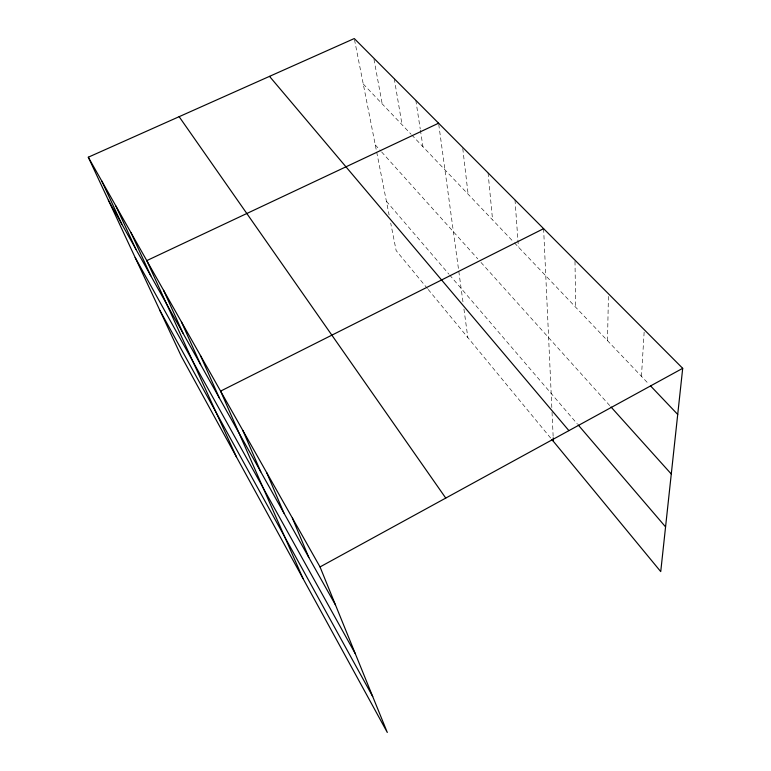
<?xml version="1.0" encoding="UTF-8"?>
<svg xmlns="http://www.w3.org/2000/svg" width="771" height="771" viewBox="0 0 771 771"><rect width="100%" height="100%" fill="white"/><g stroke="black" fill="none" stroke-linecap="round" stroke-linejoin="round"><path stroke-width="0.58" stroke-dasharray="3.85 2.89" d="M607.509 340.676L608.435 294.975M641.453 376.344L644.286 329.747M363.257 84L410.914 134.077M411.714 134.925L513.573 241.969M514.382 242.817L648.874 384.141M375.284 144.909L380.816 151.058M381.606 151.935L477.789 258.873M480.979 262.419L610.218 406.115M386.406 201.241L448.847 274.081M449.609 274.977L577.45 424.098M427.433 288.537L396.149 250.594L390.714 223.07M428.194 289.462L551.082 438.574M354.506 39.716L389.124 215.032M373.974 59.28L382.194 103.902M394.251 78.681L402.067 124.796M415.829 100.355L420.224 128.902M420.407 130.097L422.961 146.75M438.747 124.372L463.005 302.165M463.94 309.055L467.833 337.553M462.773 148.524L468.122 194.205M488.062 172.887L492.582 219.899M515.009 199.94L517.823 238.808M517.91 239.993L518.42 247.057M543.613 228.659L551.824 407.541M552.036 412.234L553.164 436.704M574.993 261.33L575.686 307.234"/><path stroke-width="1.16" d="M88.299 157.207L320.032 566.926L387.302 732.45L181.349 356.366L88.299 157.207L354.275 38.55L682.701 368.326L660.737 571.61L551.853 439.499M320.032 566.926L682.701 368.326M543.613 228.659L220.593 391.119L303.022 578.558M438.593 123.206L146.789 260.608L236.572 457.203M650.522 385.866L677.719 414.451M611.008 406.992L671.281 474.001M578.221 424.994L665.566 526.901M269.513 76.368L568.911 430.632M179.132 116.681L445.754 498.076M108.393 200.209L335.51 605.013M135.185 257.572L355.306 653.721M159.848 310.347L372.711 696.55M101.753 180.992L121.808 224.12M115.939 206.079L135.918 249.274M130.925 232.572L150.798 275.796M163.587 290.32L183.093 333.351M181.416 321.854L200.653 364.664M200.383 355.392L219.282 397.855M242.846 430.469L260.781 471.823M266.718 472.662L283.988 513.178M292.373 518.025L308.834 557.472M553.212 437.861L553.376 441.349"/></g></svg>
